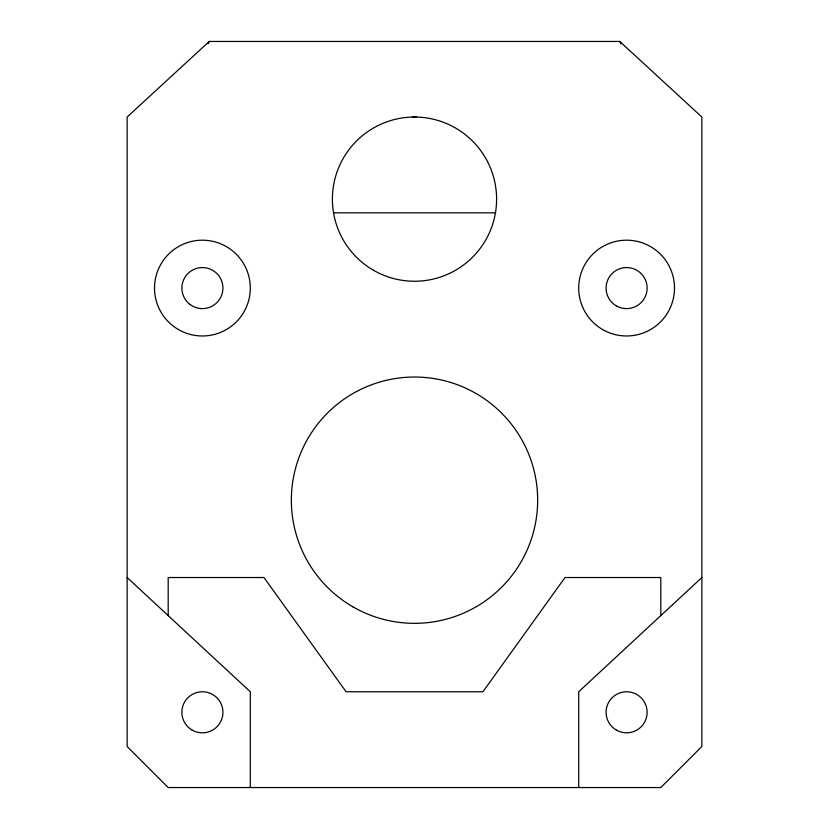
<?xml version="1.0" encoding="UTF-8"?>
<svg xmlns="http://www.w3.org/2000/svg" width="829" height="829" viewBox="0 0 829 829"><rect width="100%" height="100%" fill="white"/><g stroke="black" fill="none" stroke-linecap="round" stroke-linejoin="round"><path stroke-width="1.24" d="M208.12 43.782L209.24 41.45L619.76 41.45L701.862 117.034L701.862 746.494L660.806 787.55L168.194 787.55L127.138 746.494L127.138 117.034L209.24 41.45M701.862 577.523L578.704 691.759L578.704 787.55M412.376 116.713L416.624 116.713M333.6 212.825L495.721 212.825M127.138 577.523L250.296 691.759L250.296 787.55M619.76 41.45L620.88 43.782M660.806 615.605L660.806 577.523L565.026 577.523L482.924 691.759L346.076 691.759L263.974 577.523L168.194 577.523L168.194 615.605M189.965 304.419A20.528 20.528 0 0 0 222.763 290.689A20.528 20.528 0 0 0 194.473 269.156A20.528 20.528 0 0 0 189.965 304.419M616.341 730.069A20.528 20.528 0 0 0 647.128 712.287A20.528 20.528 0 0 0 616.341 694.515A20.528 20.528 0 0 0 616.341 730.069M616.341 305.86A20.528 20.528 0 0 0 647.128 288.088A20.528 20.528 0 0 0 616.341 270.306A20.528 20.528 0 0 0 616.341 305.86M192.131 730.069A20.528 20.528 0 0 0 222.928 712.287A20.528 20.528 0 0 0 192.131 694.515A20.528 20.528 0 0 0 192.131 730.069M352.926 606.838A123.158 123.158 0 0 0 537.658 500.188A123.158 123.158 0 0 0 352.926 393.526A123.158 123.158 0 0 0 352.926 606.838M373.444 270.244A82.102 82.102 0 0 0 496.602 199.136A82.102 82.102 0 0 0 373.444 128.039A82.102 82.102 0 0 0 373.444 270.244M178.453 329.559A47.895 47.895 0 0 0 250.296 288.088A47.895 47.895 0 0 0 178.453 246.607A47.895 47.895 0 0 0 178.453 329.559M602.652 329.559A47.895 47.895 0 0 0 674.495 288.088A47.895 47.895 0 0 0 602.652 246.607A47.895 47.895 0 0 0 602.652 329.559"/></g></svg>
